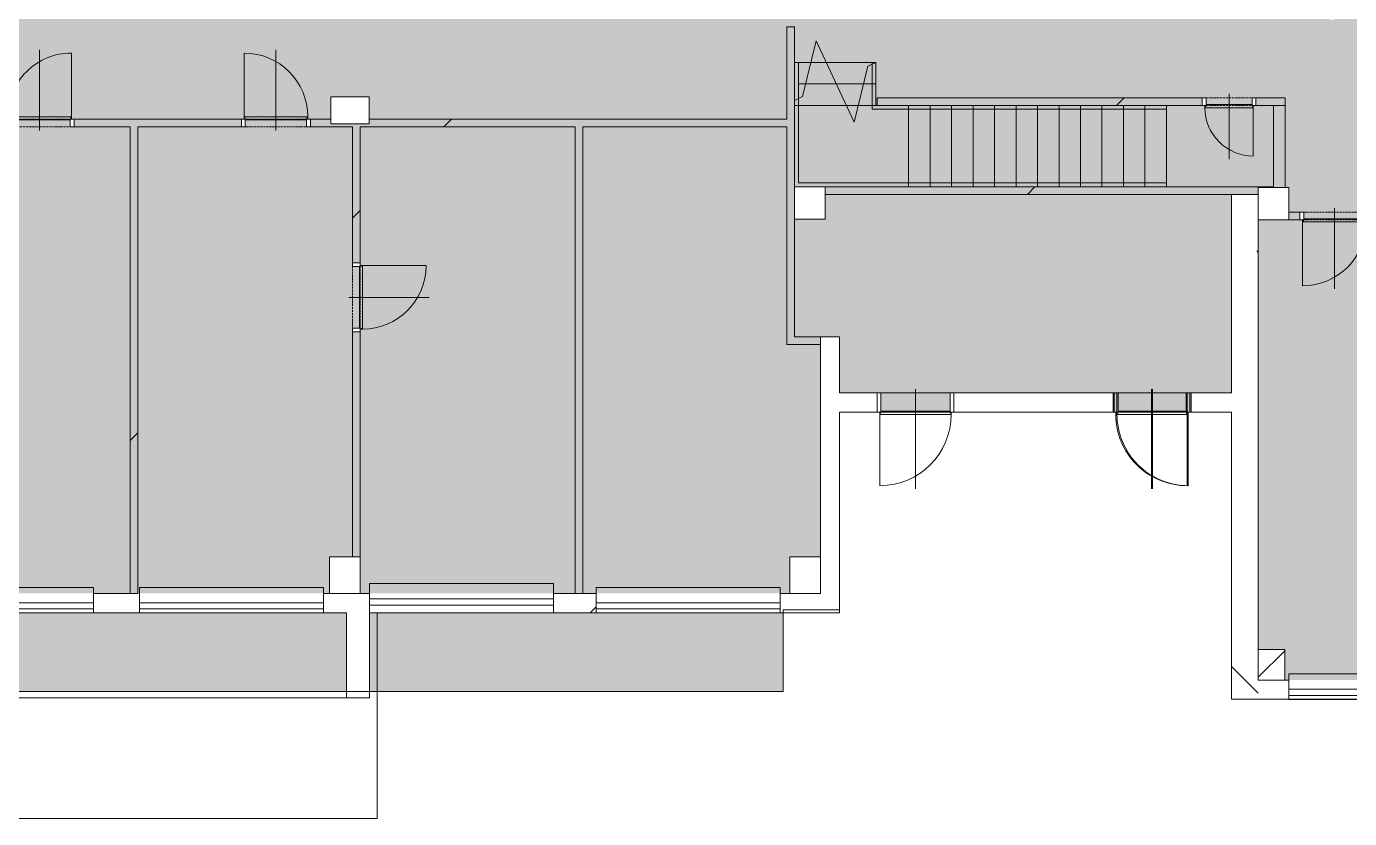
# Model space of a CAD drawing. Header units: millimetres. Extents: x -17526 to 472153, y -45352 to 20466.
# Drawn here: x 6900 to 24142, y -30617 to -20293 of the extents above; entities that cross this region are included whole.
import ezdxf

# ---------------------------------------------------------------- set-up
doc = ezdxf.new("R2010")
doc.units = ezdxf.units.MM
doc.linetypes.add('Čerchovaná se dvěma tečkami', pattern=[2.59, 1, -0.53, 0, -0.53, 0, -0.53])
for name, color, linetype, lineweight in [('A-DETL-GENF', 92, 'Continuous', 9), ('A-DETL-THIN', 151, 'Continuous', 9), ('A-DOOR', 31, 'Continuous', 9), ('A-DOOR-FRAM', 31, 'Continuous', 9), ('A-FLOR', 192, 'Continuous', 9), ('A-FLOR-HRAL', 11, 'Continuous', 9), ('A-GENM', 13, 'Continuous', 9), ('A-GLAZ', 151, 'Continuous', 9), ('A-WALL', 113, 'Continuous', 9), ('A-WALL-PATT', 111, 'Continuous', 9), ('S-COLS', 52, 'Continuous', 9), ('S-STRS', 31, 'Continuous', 9), ('S-STRS-MBND', 31, 'Continuous', 9)]:
    doc.layers.add(name, color=color, linetype=linetype, lineweight=lineweight)
pattern_1 = [(45, (0, 0), (-4242.64, 4242.64), [])]
pattern_2 = [(45, (0, 0), (-7184.2, 7184.2), []), (45, (2874, -3e-12), (-7184.2, 7184.2), []), (45, (8621, -7e-12), (-4310.5, 10058), [4064, -2032, 67.1, -1964.9])]
pattern_3 = [(45, (0, 0), (-7184.2, 7184.2), []), (45, (2874, 0), (-7184.2, 7184.2), []), (45, (8621, 0), (-4310.5, 10058), [4064, -2032, 67, -1965])]

# ---------------------------------------------------------------- blocks, each defined once
blk = doc.blocks.new('DVERE_1k_oblozka - DD03_01_800x1970_koupelna-1549495-Mapka _ závislý 3')
at = {"layer": 'A-DOOR'}
for p, q in [((-415, 47), (-415, 907)), ((0, -103), (0, 947)), ((-400, 47), (-450, 47)), ((-450, 47), (-450, -53)), ((415, 77), (-415, 77)), ((-415, 77), (-415, 62)), ((-415, 62), (-400, 62)), ((-400, -53), (-400, 47)), ((-400, 37), (400, 37)), ((305, 77), (-305, 77)), ((400, 62), (415, 62)), ((450, 47), (400, 47)), ((400, 47), (400, -53)), ((415, 62), (415, 77)), ((415, 77), (415, 47)), ((450, -53), (450, 47)), ((-450, -53), (-400, -53)), ((400, -53), (450, -53))]:
    blk.add_line(p, q, dxfattribs=at)
at = {"layer": 'A-DOOR', "linetype": 'Čerchovaná se dvěma tečkami'}
for p, q in [((-400, 47), (400, 47)), ((-400, -53), (400, -53))]:
    blk.add_line(p, q, dxfattribs=at)
at = {"layer": 'A-DOOR'}
blk.add_arc((-415, 77), 830, 360, 90, dxfattribs=at)
at = {"layer": 'A-DOOR-FRAM'}
for p, q in [((-400, 47), (-450, 47)), ((-400, -53), (-400, 47)), ((400, 47), (400, -53)), ((400, 47), (450, 47)), ((-450, -53), (-400, -53)), ((450, -53), (400, -53))]:
    blk.add_line(p, q, dxfattribs=at)
blk = doc.blocks.new('DVERE_1k_oblozka - DD03_01_800x1970_koupelna-1549491-Mapka _ závislý 3')
at = {"layer": 'A-DOOR'}
for p, q in [((-450, 53), (-400, 53)), ((-450, -47), (-450, 53)), ((-400, 53), (-400, -47)), ((0, 103), (0, -947)), ((400, 53), (450, 53)), ((400, -47), (400, 53)), ((450, 53), (450, -47)), ((-400, -47), (-450, -47)), ((-415, -47), (-415, -907)), ((-415, -62), (-400, -62)), ((-415, -77), (-415, -62)), ((415, -77), (-415, -77)), ((-400, -37), (400, -37)), ((305, -77), (-305, -77)), ((450, -47), (400, -47)), ((400, -62), (415, -62)), ((415, -77), (415, -47)), ((415, -62), (415, -77))]:
    blk.add_line(p, q, dxfattribs=at)
at = {"layer": 'A-DOOR', "linetype": 'Čerchovaná se dvěma tečkami'}
for p, q in [((-400, 53), (400, 53)), ((-400, -47), (400, -47))]:
    blk.add_line(p, q, dxfattribs=at)
at = {"layer": 'A-DOOR'}
blk.add_arc((-415, -77), 830, 270, 0, dxfattribs=at)
at = {"layer": 'A-DOOR-FRAM'}
for p, q in [((-450, 53), (-400, 53)), ((-400, 53), (-400, -47)), ((400, -47), (400, 53)), ((450, 53), (400, 53)), ((-400, -47), (-450, -47)), ((400, -47), (450, -47))]:
    blk.add_line(p, q, dxfattribs=at)
blk = doc.blocks.new('DVERE_1k_oblozka - DD03_01_800x1970_koupelna-1549498-Mapka _ závislý 3')
at = {"layer": 'A-DOOR'}
for p, q in [((-415, 47), (-415, 907)), ((0, -103), (0, 947)), ((-400, 47), (-450, 47)), ((-450, 47), (-450, -53)), ((415, 77), (-415, 77)), ((-415, 77), (-415, 62)), ((-415, 62), (-400, 62)), ((-400, -53), (-400, 47)), ((-400, 37), (400, 37)), ((305, 77), (-305, 77)), ((400, 62), (415, 62)), ((450, 47), (400, 47)), ((400, 47), (400, -53)), ((415, 62), (415, 77)), ((415, 77), (415, 47)), ((450, -53), (450, 47)), ((-450, -53), (-400, -53)), ((400, -53), (450, -53))]:
    blk.add_line(p, q, dxfattribs=at)
at = {"layer": 'A-DOOR', "linetype": 'Čerchovaná se dvěma tečkami'}
for p, q in [((-400, 47), (400, 47)), ((-400, -53), (400, -53))]:
    blk.add_line(p, q, dxfattribs=at)
at = {"layer": 'A-DOOR'}
blk.add_arc((-415, 77), 830, 360, 90, dxfattribs=at)
at = {"layer": 'A-DOOR-FRAM'}
for p, q in [((-400, 47), (-450, 47)), ((-400, -53), (-400, 47)), ((400, 47), (400, -53)), ((400, 47), (450, 47)), ((-450, -53), (-400, -53)), ((450, -53), (400, -53))]:
    blk.add_line(p, q, dxfattribs=at)
blk = doc.blocks.new('OKNO_2k_nadsvetlik - OKNO_2k_nadsvetlik 2400 x 1750-1972492-Mapka _ závislý 3')
at = {"layer": 'A-GLAZ'}
for p, q in [((-1200, 126), (1200, 126)), ((-1200, 75), (-1200, 126)), ((1200, 75), (-1200, 75)), ((-1200, 75), (1200, 75)), ((-1200, -5), (-1200, 75)), ((1200, 126), (1200, 75)), ((1200, 75), (1200, -5)), ((1200, -5), (-1200, -5))]:
    blk.add_line(p, q, dxfattribs=at)
blk = doc.blocks.new('parapet s nosem_vnitní - parapet s nosem_vnitní-1280305-Mapka _ závislý 3')
at = {"layer": 'A-GENM'}
for p, q in [((-1200, -190), (-1200, 0)), ((1200, 0), (1200, -190)), ((-1200, -190), (-1200, -200)), ((-1200, -200), (1200, -200)), ((-1200, -200), (1200, -200)), ((1200, -200), (1200, -190))]:
    blk.add_line(p, q, dxfattribs=at)
blk = doc.blocks.new('OKNO_2k_nadsvetlik - OKNO_2k_nadsvetlik 2400 x 1850-V42-Mapka _ závislý 3')
at = {"layer": 'A-GLAZ'}
for p, q in [((-1200, 126), (1200, 126)), ((-1200, 75), (-1200, 126)), ((1200, 75), (-1200, 75)), ((-1200, 75), (1200, 75)), ((-1200, -5), (-1200, 75)), ((1200, 126), (1200, 75)), ((1200, 75), (1200, -5)), ((1200, -5), (-1200, -5))]:
    blk.add_line(p, q, dxfattribs=at)
blk = doc.blocks.new('OKNO_2k_nadsvetlik - OKNO_2k_nadsvetlik 2400 x 1800-1972450-Mapka _ závislý 3')
at = {"layer": 'A-GLAZ', "color": 41}
for p, q in [((-1200, 126), (1200, 126)), ((-1200, 25), (-1200, 126)), ((1200, 25), (-1200, 25)), ((-1200, 25), (1200, 25)), ((-1200, -55), (-1200, 25)), ((1200, 126), (1200, 25)), ((1200, 25), (1200, -55)), ((1200, -55), (-1200, -55))]:
    blk.add_line(p, q, dxfattribs=at)
blk = doc.blocks.new('parapet s nosem_vnitní - parapet s nosem_vnitní-V24-Mapka _ závislý 3')
at = {"layer": 'A-GENM', "color": 41}
for p, q in [((-1200, -190), (-1200, 0)), ((1200, 0), (1200, -190)), ((-1200, -190), (-1200, -200)), ((-1200, -200), (1200, -200)), ((-1200, -200), (1200, -200)), ((1200, -200), (1200, -190))]:
    blk.add_line(p, q, dxfattribs=at)
blk = doc.blocks.new('OKNO_2k_nadsvetlik - OKNO_2k_nadsvetlik 2400 x 1800-2039437-Mapka _ závislý 3')
at = {"layer": 'A-GLAZ'}
for p, q in [((-1200, 126), (1200, 126)), ((-1200, 75), (-1200, 126)), ((1200, 75), (-1200, 75)), ((-1200, 75), (1200, 75)), ((-1200, -5), (-1200, 75)), ((1200, 126), (1200, 75)), ((1200, 75), (1200, -5)), ((1200, -5), (-1200, -5))]:
    blk.add_line(p, q, dxfattribs=at)
blk = doc.blocks.new('DVERE_1k_oblozka - DD03_01_800x1970_koupelna-1549492-Mapka _ závislý 3')
at = {"layer": 'A-DOOR'}
for p, q in [((-450, 53), (-400, 53)), ((-450, -47), (-450, 53)), ((-400, 53), (-400, -47)), ((0, 103), (0, -947)), ((400, 53), (450, 53)), ((400, -47), (400, 53)), ((450, 53), (450, -47)), ((-400, -47), (-450, -47)), ((-415, -47), (-415, -907)), ((-415, -62), (-400, -62)), ((-415, -77), (-415, -62)), ((415, -77), (-415, -77)), ((-400, -37), (400, -37)), ((305, -77), (-305, -77)), ((450, -47), (400, -47)), ((400, -62), (415, -62)), ((415, -77), (415, -47)), ((415, -62), (415, -77))]:
    blk.add_line(p, q, dxfattribs=at)
at = {"layer": 'A-DOOR', "linetype": 'Čerchovaná se dvěma tečkami'}
for p, q in [((-400, 53), (400, 53)), ((-400, -47), (400, -47))]:
    blk.add_line(p, q, dxfattribs=at)
at = {"layer": 'A-DOOR'}
blk.add_arc((-415, -77), 830, 270, 0, dxfattribs=at)
at = {"layer": 'A-DOOR-FRAM'}
for p, q in [((-450, 53), (-400, 53)), ((-400, 53), (-400, -47)), ((400, -47), (400, 53)), ((450, 53), (400, 53)), ((-400, -47), (-450, -47)), ((400, -47), (450, -47))]:
    blk.add_line(p, q, dxfattribs=at)
blk = doc.blocks.new('DVERE_1k_oblozka - DD03_01_600x1970_koupelna-1549500-Mapka _ závislý 3')
at = {"layer": 'A-DOOR'}
for p, q in [((-315, 47), (-315, 707)), ((0, -103), (0, 747)), ((-300, 47), (-350, 47)), ((-350, 47), (-350, -53)), ((315, 77), (-315, 77)), ((-315, 77), (-315, 62)), ((-315, 62), (-300, 62)), ((-300, -53), (-300, 47)), ((-300, 37), (300, 37)), ((205, 77), (-205, 77)), ((300, 62), (315, 62)), ((350, 47), (300, 47)), ((300, 47), (300, -53)), ((315, 62), (315, 77)), ((315, 77), (315, 47)), ((350, -53), (350, 47)), ((-350, -53), (-300, -53)), ((300, -53), (350, -53))]:
    blk.add_line(p, q, dxfattribs=at)
at = {"layer": 'A-DOOR', "linetype": 'Čerchovaná se dvěma tečkami'}
for p, q in [((-300, 47), (300, 47)), ((-300, -53), (300, -53))]:
    blk.add_line(p, q, dxfattribs=at)
at = {"layer": 'A-DOOR'}
blk.add_arc((-315, 77), 630, 360, 90, dxfattribs=at)
at = {"layer": 'A-DOOR-FRAM'}
for p, q in [((-300, 47), (-350, 47)), ((-300, -53), (-300, 47)), ((300, 47), (300, -53)), ((300, 47), (350, 47)), ((-350, -53), (-300, -53)), ((350, -53), (300, -53))]:
    blk.add_line(p, q, dxfattribs=at)
blk = doc.blocks.new('DVERE_1k_oblozka - DD03_01_900x1970-1570596-Mapka _ závislý 3')
at = {"layer": 'A-DOOR'}
for p, q in [((0, 178), (0, -1122)), ((-500, 128), (-450, 128)), ((-500, -122), (-500, 128)), ((-450, 128), (-450, -122)), ((450, 128), (500, 128)), ((450, -122), (450, 128)), ((500, 128), (500, -122)), ((-450, -122), (-500, -122)), ((-465, -122), (-465, -1082)), ((-465, -137), (-450, -137)), ((-465, -152), (-465, -137)), ((465, -152), (-465, -152)), ((-450, -112), (450, -112)), ((355, -152), (-355, -152)), ((500, -122), (450, -122)), ((450, -137), (465, -137)), ((465, -152), (465, -122)), ((465, -137), (465, -152))]:
    blk.add_line(p, q, dxfattribs=at)
at = {"layer": 'A-DOOR', "linetype": 'Čerchovaná se dvěma tečkami'}
for p, q in [((-450, 128), (450, 128)), ((-450, -122), (450, -122))]:
    blk.add_line(p, q, dxfattribs=at)
at = {"layer": 'A-DOOR'}
blk.add_arc((-465, -152), 930, 270, 0, dxfattribs=at)
at = {"layer": 'A-DOOR-FRAM'}
for p, q in [((-500, 128), (-450, 128)), ((-450, 128), (-450, -122)), ((450, -122), (450, 128)), ((500, 128), (450, 128)), ((-450, -122), (-500, -122)), ((450, -122), (500, -122))]:
    blk.add_line(p, q, dxfattribs=at)
blk = doc.blocks.new('DVERE_1k_oblozka - DD03_01_900x1970-1570682-Mapka _ závislý 3')
at = {"layer": 'A-DOOR'}
h = blk.add_hatch(color=41, dxfattribs=at)
h.paths.add_polyline_path([(450, 122), (450, -128), (500, -128), (500, 122)])
h.paths.add_polyline_path([(-450, 122), (-500, 122), (-500, -128), (-450, -128)])
at = {"layer": 'A-DOOR', "color": 41}
for p, q in [((-465, 122), (-465, 1082)), ((0, -178), (0, 1122)), ((-450, 122), (-500, 122)), ((-500, 122), (-500, -128)), ((-450, -128), (-450, 122)), ((355, 152), (-355, 152)), ((500, 122), (450, 122)), ((450, 122), (450, -128)), ((465, 152), (465, 122)), ((500, -128), (500, 122)), ((-500, -128), (-450, -128)), ((450, -128), (500, -128))]:
    blk.add_line(p, q, dxfattribs=at)
at = {"layer": 'A-DOOR', "color": 40}
for p, q in [((465, 152), (-465, 152)), ((-465, 152), (-465, 137)), ((-465, 137), (-450, 137)), ((-437, 112), (450, 112)), ((450, 137), (465, 137)), ((465, 137), (465, 152))]:
    blk.add_line(p, q, dxfattribs=at)
at = {"layer": 'A-DOOR', "color": 41, "linetype": 'Čerchovaná se dvěma tečkami'}
for p, q in [((-450, 122), (450, 122)), ((-450, -128), (450, -128))]:
    blk.add_line(p, q, dxfattribs=at)
at = {"layer": 'A-DOOR', "color": 41}
blk.add_arc((-465, 152), 930, 360, 90, dxfattribs=at)
at = {"layer": 'A-DOOR-FRAM', "color": 40}
for p, q in [((-450, 122), (-500, 122)), ((-450, -128), (-450, 122)), ((450, 122), (450, -128)), ((450, 122), (500, 122)), ((-500, -128), (-450, -128)), ((500, -128), (450, -128))]:
    blk.add_line(p, q, dxfattribs=at)
blk = doc.blocks.new('Typ horního madla - Horní madlo_Vnitřní_-1833894-Mapka _ závislý 3')
at = {"layer": 'A-FLOR-HRAL'}
for p, q in [((16960, -20763), (16910, -20763)), ((16910, -20763), (16910, -21257)), ((16960, -20763), (16960, -21233)), ((16910, -21257), (16960, -21233)), ((16910, -21257), (16910, -21323)), ((16910, -21323), (16910, -22382)), ((16960, -21233), (16960, -21323)), ((16960, -21323), (16960, -22332)), ((16910, -22382), (18116, -22382)), ((16960, -22332), (18116, -22332)), ((18116, -22332), (21756, -22332)), ((18116, -22382), (21756, -22382)), ((21756, -22332), (21756, -22382))]:
    blk.add_line(p, q, dxfattribs=at)
blk = doc.blocks.new('Typ horního madla - Horní madlo_Vnitřní_-1833909-Mapka _ závislý 3')
at = {"layer": 'A-FLOR-HRAL'}
for p, q in [((17969, -20763), (17919, -20763)), ((17919, -20786), (17969, -20763)), ((17919, -20763), (17919, -20786)), ((17919, -20786), (17919, -21248)), ((17969, -20763), (17969, -21248)), ((17969, -20763), (17969, -20763)), ((17919, -21248), (17919, -21373)), ((17919, -21373), (18116, -21373)), ((17969, -21248), (17969, -21323)), ((17969, -21323), (18116, -21323)), ((18116, -21323), (21756, -21323)), ((18116, -21373), (21756, -21373)), ((21756, -21323), (21756, -21373))]:
    blk.add_line(p, q, dxfattribs=at)
blk = doc.blocks.new('DVERE_1k_oblozka - DD03_01_900x1970-V105-Mapka _ závislý 3')
at = {"layer": 'A-DOOR'}
for p, q in [((-465, 122), (-465, 1082)), ((0, -178), (0, 1122)), ((-450, 122), (-500, 122)), ((-500, 122), (-500, -128)), ((465, 152), (-465, 152)), ((-465, 152), (-465, 137)), ((-465, 137), (-450, 137)), ((-450, -128), (-450, 122)), ((-450, 112), (437, 112)), ((355, 152), (-355, 152)), ((450, 137), (465, 137)), ((500, 122), (450, 122)), ((450, 122), (450, -128)), ((465, 137), (465, 152)), ((465, 152), (465, 122)), ((500, -128), (500, 122)), ((-500, -128), (-450, -128)), ((450, -128), (500, -128))]:
    blk.add_line(p, q, dxfattribs=at)
at = {"layer": 'A-DOOR', "linetype": 'Čerchovaná se dvěma tečkami'}
for p, q in [((-450, 122), (450, 122)), ((-450, -128), (450, -128))]:
    blk.add_line(p, q, dxfattribs=at)
at = {"layer": 'A-DOOR'}
blk.add_arc((-465, 152), 930, 360, 90, dxfattribs=at)
at = {"layer": 'A-DOOR-FRAM'}
for p, q in [((-450, 122), (-500, 122)), ((-450, -128), (-450, 122)), ((450, 122), (450, -128)), ((450, 122), (500, 122)), ((-500, -128), (-450, -128)), ((500, -128), (450, -128))]:
    blk.add_line(p, q, dxfattribs=at)
blk = doc.blocks.new('Betonový pravoúhlý sloup - 400 x 420mm-2270511-Mapka _ závislý 3')
at = {"layer": 'S-COLS'}
h = blk.add_hatch(dxfattribs=at)
h.set_pattern_fill('FP_97', color=256, style=0, pattern_type=2)
h.set_pattern_definition([(45, (-23152, 22603), (-7184.2, 7184.2), []), (45, (-20279, 22603), (-7184.2, 7184.2), []), (45, (-14531, 22603), (-4310.5, 10058), [4064, -2032, 67, -1965])])
h.paths.add_polyline_path([(-200, -210), (200, -210), (200, 210), (-200, 210)])
for p, q in [((200, 210), (-200, 210)), ((-200, 210), (-200, -210)), ((200, -210), (200, 210)), ((-200, -210), (200, -210))]:
    blk.add_line(p, q, dxfattribs=at)

msp = doc.modelspace()

# ---------------------------------------------------------------- hatches: boundary and pattern name
at = {"layer": 'A-DETL-GENF'}
h = msp.add_hatch(color=1, dxfattribs=at)
h.paths.add_polyline_path([(-1285, -28962), (-1285, -27934), (-1455, -27934), (-1455, -28962)])
h.paths.add_polyline_path([(7106, -28962), (11070, -28962), (11070, -27934), (4810, -27934), (4810, -27116), (4950, -27116), (4950, -26158), (-1205, -26158), (-1205, -27300), (-750, -27300), (-750, -27934), (-1035, -27934), (-1035, -28962), (2998, -28962)])
h.paths.add_polyline_path([(11370, -28962), (16759, -28962), (16759, -27934), (11370, -27934), (11370, -28339)])
h.paths.add_polyline_path([(45042, -17206), (45042, -17201), (44742, -17206)])
h.paths.add_polyline_path([(42034, -17206), (41225, -17206), (41225, -17626), (40825, -17626), (40825, -17206), (39080, -17206), (39080, -16586), (39480, -16586), (39480, -16956), (42112, -16956), (42112, -16556), (42512, -16556), (42494, -16984), (42354, -17201), (42034, -17201)])
h.paths.add_polyline_path([(42354, -17206), (42354, -17521), (42034, -17521), (42034, -17206), (42112, -17206)])
h.paths.add_polyline_path([(23536, -28813), (28849, -28813), (28849, -28418), (29249, -28418), (29249, -28813), (34843, -28813), (34843, -28515), (34943, -28515), (34943, -27157), (41264, -27157), (41264, -22766), (40849, -22766), (40849, -22732), (40759, -22732), (40759, -22382), (41264, -22366), (41264, -19232), (41514, -19255), (41514, -19830), (43604, -19830), (43604, -19580), (43654, -19580), (43654, -19830), (44454, -19830), (44454, -19580), (44504, -19580), (44504, -19830), (48737, -19830), (48737, -17206), (47790, -17206), (47790, -17501), (47490, -17501), (47490, -17206), (45042, -17206), (45042, -17501), (44742, -17501), (44742, -17206), (42357, -17201), (42512, -16956), (48087, -16956), (48087, -16584), (48487, -16584), (48487, -10920), (48087, -10920), (48087, -10523), (42500, -10564), (42500, -10951), (42083, -10952), (42080, -10564), (41929, -10561), (41928, -10385), (40828, -10392), (40828, -10572), (38759, -10577), (38758, -10406), (38708, -10392), (38708, -10372), (37058, -10372), (37058, -10418), (37008, -10418), (37009, -10598), (33487, -10622), (33487, -11022), (33087, -11022), (33087, -16631), (33507, -16631), (33507, -17172), (33087, -17172), (33087, -17585), (29279, -17585), (29279, -17935), (28779, -17935), (28779, -17585), (23610, -17585), (23610, -18005), (23210, -18005), (23210, -16843), (22810, -16830), (22810, -16443), (23210, -16443), (23210, -12506), (23536, -12487), (23560, -12481), (23560, -17335), (23625, -17335), (23625, -4241), (23560, -4241), (23560, -11626), (23460, -11606), (23210, -11606), (23210, -10846), (22875, -10846), (22875, -10446), (23210, -10446), (23210, -4686), (22875, -4686), (22875, -4286), (23210, -4286), (23210, -4241), (16803, -4241), (16803, -4286), (17128, -4286), (17128, -4686), (16803, -4686), (16803, -10446), (17128, -10446), (17128, -10846), (16803, -10846), (16803, -16143), (17227, -16143), (17227, -16843), (16827, -16843), (16827, -16443), (11232, -16443), (11213, -16843), (10832, -16843), (10832, -16443), (5257, -16443), (5257, -16143), (6093, -16140), (6093, -15478), (6433, -15478), (6433, -9908), (6023, -9908), (6023, -9358), (6433, -9358), (6433, -6966), (6003, -6966), (6003, -6451), (6433, -6451), (6433, -887), (5900, -887), (5900, -432), (448, -432), (448, -872), (13, -891), (13, -6443), (433, -6443), (433, -6963), (13, -6963), (13, -9340), (448, -9340), (448, -9908), (13, -9908), (13, -14352), (-342, -14358), (-342, -15447), (-318, -15452), (-317, -15452), (468, -15452), (468, -16130), (2761, -16130), (2761, -15402), (3216, -15402), (3216, -16140), (3306, -16143), (3306, -16430), (-790, -16430), (-790, -16830), (-1205, -16830), (-1205, -21265), (-790, -21265), (-790, -21665), (-1205, -21665), (-1186, -25858), (5250, -25858), (5250, -27684), (10850, -27684), (10850, -27207), (11250, -27207), (11250, -27684), (16846, -27684), (16846, -27207), (17246, -27207), (17246, -24339), (17496, -24339), (17496, -25069), (18036, -25069), (18036, -25319), (18936, -25319), (18936, -25069), (21126, -25069), (21126, -25319), (22011, -25319), (22026, -25069), (22602, -25069), (22602, -22483), (22952, -22483), (22952, -22393), (23352, -22393), (23352, -22813), (22952, -22813), (22952, -28413), (23297, -28413), (23297, -28813)])
h.paths.add_polyline_path([(31843, -24343), (31743, -24343), (31751, -24293), (31843, -24293)])
h.paths.add_polyline_path([(11250, -24274), (11150, -24274), (11150, -24224), (11250, -24224)])
h.paths.add_polyline_path([(31843, -23493), (31743, -23493), (31751, -23443), (31843, -23443)])
h.paths.add_polyline_path([(11150, -23424), (11150, -23374), (11250, -23374), (11250, -23424)])
h.paths.add_polyline_path([(23496, -22813), (23496, -22713), (23546, -22713), (23536, -22813)])
h.paths.add_polyline_path([(32763, -22813), (32763, -22713), (32813, -22713), (32813, -22813)])
h.paths.add_polyline_path([(31963, -22813), (31913, -22813), (31913, -22713), (31963, -22713)])
h.paths.add_polyline_path([(29543, -22813), (29543, -22713), (29593, -22713), (29593, -22813)])
h.paths.add_polyline_path([(27166, -22813), (27116, -22813), (27116, -22713), (27166, -22713)])
h.paths.add_polyline_path([(30393, -22813), (30393, -22713), (30443, -22713), (30443, -22813)])
h.paths.add_polyline_path([(24346, -22813), (24346, -22713), (24396, -22713), (24396, -22813)])
h.paths.add_polyline_path([(27966, -22813), (27966, -22713), (28016, -22713), (28016, -22813)])
h.paths.add_polyline_path([(17309, -22803), (16909, -22803), (16909, -22383), (17309, -22383)])
h.paths.add_polyline_path([(35188, -22732), (34688, -22732), (34688, -22382), (35188, -22382), (35188, -22532)])
h.paths.add_polyline_path([(34016, -22720), (33791, -22713), (33791, -22545), (34016, -22545)])
h.paths.add_polyline_path([(28779, -22713), (28779, -22363), (29279, -22363), (29279, -22713)])
h.paths.add_polyline_path([(35423, -22532), (35423, -22382), (35473, -22382), (35473, -22532)])
h.paths.add_polyline_path([(36323, -22532), (36273, -22532), (36273, -22382), (36323, -22382)])
h.paths.add_polyline_path([(1899, -22425), (1899, -22375), (1999, -22375), (1999, -22425)])
h.paths.add_polyline_path([(4950, -21665), (4810, -21665), (4810, -21265), (5250, -21265), (5250, -21665), (5150, -21665)])
h.paths.add_polyline_path([(10601, -21600), (10551, -21600), (10551, -21500), (10601, -21500), (10601, -21562)])
h.paths.add_polyline_path([(9751, -21600), (9701, -21600), (9701, -21500), (9751, -21500), (9751, -21562)])
h.paths.add_polyline_path([(6621, -21600), (6621, -21500), (6671, -21500), (6671, -21600)])
h.paths.add_polyline_path([(7521, -21600), (7471, -21600), (7471, -21500), (7521, -21500), (7521, -21562)])
h.paths.add_polyline_path([(1999, -21575), (1899, -21575), (1899, -21525), (1999, -21526)])
h.paths.add_polyline_path([(11150, -21562), (10868, -21562), (10868, -21212), (11368, -21212), (11363, -21562), (11250, -21562)])
h.paths.add_polyline_path([(3650, -21415), (3600, -21415), (3600, -21265), (3650, -21265)])
h.paths.add_polyline_path([(4500, -21415), (4450, -21415), (4450, -21265), (4500, -21265)])
h.paths.add_polyline_path([(22872, -21323), (22872, -21223), (22922, -21223), (22922, -21323)])
h.paths.add_polyline_path([(22222, -21323), (22222, -21223), (22272, -21223), (22272, -21323)])
h.paths.add_polyline_path([(3156, -20900), (3156, -20850), (3306, -20850), (3306, -20900)])
h.paths.add_polyline_path([(32005, -20879), (31955, -20879), (31955, -20729), (32005, -20729)])
h.paths.add_polyline_path([(31005, -20876), (31005, -20725), (31055, -20725), (31055, -20876), (31005, -20875)])
h.paths.add_polyline_path([(28114, -20864), (28064, -20864), (28064, -20714), (28114, -20714), (28114, -20864)])
h.paths.add_polyline_path([(27164, -20860), (27114, -20860), (27114, -20710), (27164, -20710), (27164, -20860)])
h.paths.add_polyline_path([(25946, -20705), (25646, -20704), (25646, -19936), (25946, -19936), (25946, -20036)])
h.paths.add_polyline_path([(24783, -20237), (24733, -20236), (24737, -20136), (24787, -20137), (24783, -20236)])
h.paths.add_polyline_path([(23934, -20208), (23884, -20206), (23887, -20106), (23937, -20108), (23934, -20206)])
h.paths.add_polyline_path([(3156, -20050), (3156, -20000), (3306, -20000), (3306, -20050)])
h.paths.add_polyline_path([(7770, -19675), (7769, -19525), (7819, -19525), (7820, -19675)])
h.paths.add_polyline_path([(8620, -19672), (8619, -19522), (8669, -19522), (8670, -19672)])
h.paths.add_polyline_path([(11986, -19659), (11986, -19509), (12035, -19509), (12035, -19659)])
h.paths.add_polyline_path([(12836, -19656), (12836, -19506), (12885, -19506), (12885, -19656)])
h.paths.add_polyline_path([(13535, -19543), (13535, -19143), (13835, -19143), (13835, -19543)])
h.paths.add_polyline_path([(20731, -19336), (20731, -19286), (20831, -19286), (20831, -19336)])
h.paths.add_polyline_path([(40954, -19232), (40904, -19232), (40904, -19132), (40954, -19132)])
h.paths.add_polyline_path([(40054, -19232), (40054, -19132), (40104, -19132), (40104, -19232)])
h.paths.add_polyline_path([(15335, -19013), (15285, -19013), (15285, -18913), (15335, -18913)])
h.paths.add_polyline_path([(17007, -19013), (17007, -18913), (17057, -18913), (17057, -19013)])
h.paths.add_polyline_path([(17907, -19013), (17857, -19013), (17857, -18913), (17907, -18913)])
h.paths.add_polyline_path([(16085, -19013), (16035, -19013), (16035, -18913), (16085, -18913)])
h.paths.add_polyline_path([(22426, -18846), (22376, -18846), (22376, -18746), (22426, -18746)])
h.paths.add_polyline_path([(23026, -18846), (23026, -18746), (23076, -18746), (23076, -18846)])
h.paths.add_polyline_path([(20831, -18686), (20731, -18686), (20731, -18636), (20831, -18636)])
h.paths.add_polyline_path([(21500, -18186), (21200, -18186), (21200, -16780), (21500, -16780), (21500, -18120)])
h.paths.add_polyline_path([(35054, -17972), (34805, -17972), (34805, -17272), (35215, -17272), (35215, -17972)])
h.paths.add_polyline_path([(33915, -17272), (33865, -17272), (33865, -17172), (33915, -17172)])
h.paths.add_polyline_path([(34715, -17272), (34715, -17172), (34765, -17172), (34765, -17272)])
h.paths.add_polyline_path([(47490, -17206), (47796, -17201), (47790, -17201), (47490, -17201)])
h.paths.add_polyline_path([(5172, -16843), (4822, -16843), (4822, -16143), (5172, -16143), (5172, -16443)])
h.paths.add_polyline_path([(-317, -16140), (-318, -16130), (-318, -16140)])
h.paths.add_polyline_path([(21857, -15762), (21857, -15712), (21957, -15712), (21957, -15762)])
h.paths.add_polyline_path([(19629, -15762), (19529, -15762), (19529, -15712), (19629, -15712)])
h.paths.add_polyline_path([(3216, -15385), (3216, -15385), (3216, -15335), (3316, -15335), (3316, -15385)])
h.paths.add_polyline_path([(19629, -15112), (19529, -15112), (19529, -15062), (19629, -15062)])
h.paths.add_polyline_path([(21957, -15112), (21857, -15112), (21857, -15062), (21957, -15062)])
h.paths.add_polyline_path([(19629, -14852), (19529, -14852), (19529, -14802), (19629, -14802)])
h.paths.add_polyline_path([(21957, -14750), (21857, -14750), (21857, -14700), (21957, -14713)])
h.paths.add_polyline_path([(3316, -14535), (3216, -14535), (3216, -14485), (3316, -14485)])
h.paths.add_polyline_path([(19629, -14202), (19529, -14202), (19529, -14152), (19629, -14152)])
h.paths.add_polyline_path([(21957, -14100), (21857, -14100), (21857, -14050), (21957, -14050)])
h.paths.add_polyline_path([(39080, -13752), (38930, -13752), (38930, -13702), (39080, -13702)])
h.paths.add_polyline_path([(38930, -12902), (38930, -12852), (39080, -12852), (39080, -12902)])
h.paths.add_polyline_path([(39200, -12690), (39200, -12590), (39249, -12589), (39249, -12689)])
h.paths.add_polyline_path([(39850, -12687), (39849, -12587), (39899, -12587), (39900, -12686)])
h.paths.add_polyline_path([(42414, -12047), (42413, -11997), (42513, -11997), (42500, -12046)])
h.paths.add_polyline_path([(20827, -11479), (20827, -11379), (20877, -11379), (20877, -11479)])
h.paths.add_polyline_path([(20027, -11479), (19977, -11479), (19977, -11379), (20027, -11379)])
h.paths.add_polyline_path([(42406, -11197), (42413, -11147), (42506, -11147), (42500, -11196), (42413, -11197)])
h.paths.add_polyline_path([(4613, -11177), (4613, -11127), (4713, -11127), (4713, -11177)])
h.paths.add_polyline_path([(39080, -10977), (39080, -10577), (39480, -10584), (39480, -10977)])
h.paths.add_polyline_path([(4613, -10327), (4610, -10327), (4613, -10277), (4710, -10277), (4710, -10327)])
h.paths.add_polyline_path([(4596, -6045), (4596, -5995), (4696, -5995), (4696, -6045)])
h.paths.add_polyline_path([(4593, -5195), (4593, -5145), (4693, -5145), (4693, -5195)])
h.paths.add_polyline_path([(4943, -3625), (4893, -3625), (4893, -3525), (4943, -3525)])
h.paths.add_polyline_path([(5793, -3625), (5743, -3625), (5743, -3525), (5793, -3525)])
at = {"layer": 'A-WALL-PATT'}
h = msp.add_hatch(dxfattribs=at)
h.set_pattern_fill('FP_4', color=256, style=0, pattern_type=2)
h.set_pattern_definition(pattern_1)
h.paths.add_polyline_path([(23302, -21323), (23302, -21223), (22922, -21223), (22922, -21323), (23152, -21323)])
h.paths.add_polyline_path([(22222, -21323), (22222, -21223), (17987, -21223), (17987, -21323), (19428, -21323)])
h = msp.add_hatch(dxfattribs=at)
h.set_pattern_fill('FP_4', color=256, style=0, pattern_type=2)
h.set_pattern_definition(pattern_1)
h.paths.add_polyline_path([(5250, -21600), (6621, -21600), (6621, -21500), (5250, -21500), (5250, -21526)])
h.paths.add_polyline_path([(14150, -21600), (16809, -21600), (16809, -21500), (11368, -21500), (11368, -21562), (10868, -21562), (10868, -21500), (10601, -21500), (10601, -21600), (14050, -21600)])
h.paths.add_polyline_path([(9701, -21600), (9701, -21500), (7521, -21500), (7521, -21600), (8350, -21600)])
h = msp.add_hatch(dxfattribs=at)
h.set_pattern_fill('FP_4', color=256, style=0, pattern_type=2)
h.set_pattern_definition(pattern_1)
h.paths.add_polyline_path([(8350, -27684), (8350, -21600), (8250, -21600), (8250, -27684)])
h = msp.add_hatch(dxfattribs=at)
h.set_pattern_fill('FP_4', color=256, style=0, pattern_type=2)
h.set_pattern_definition(pattern_1)
h.paths.add_polyline_path([(11213, -27207), (11250, -27207), (11250, -24274), (11150, -24274), (11150, -27207)])
h.paths.add_polyline_path([(11250, -23374), (11250, -21600), (11150, -21600), (11150, -23374)])
h = msp.add_hatch(dxfattribs=at)
h.set_pattern_fill('FP_4', color=256, style=0, pattern_type=2)
h.set_pattern_definition(pattern_1)
h.paths.add_polyline_path([(22952, -22483), (22952, -22393), (17309, -22383), (17309, -22483), (22602, -22483)])
h = msp.add_hatch(dxfattribs=at)
h.set_pattern_fill('FP_18', color=256, angle=45, style=0, pattern_type=2)
h.set_pattern_definition([(315, (22602.5, -28646), (5747, 5747), []), (270, (25294.6, -37804), (5747.4, -5747.4), [1016, -10478.7]), (315, (25295, -38820), (5747.4, 5747.4), [1016, -7112]), (360, (26013, -39538.6), (5747.4, 5747.4), [1016, -10478.7]), (45, (27029, -39538.6), (-5747.4, 5747.4), [1016, -7112]), (270, (27747.5, -37804), (5747.4, -5747.4), [1016, -10478.7]), (315, (27029, -37086), (5747.4, 5747.4), [1016, -7112]), (360, (26013, -37086), (5747.4, 5747.4), [1016, -10478.7]), (45, (25295, -37804), (-5747.4, 5747.4), [1016, -7112]), (315, (28676, -40467), (5747.4, 5747.4), [2032, -6096])])
h.paths.add_polyline_path([(22952, -29063), (22952, -22483), (22602, -22483), (22602, -29063)])
h = msp.add_hatch(dxfattribs=at)
h.set_pattern_fill('FP_4', color=256, style=0, pattern_type=2)
h.set_pattern_definition(pattern_1)
h.paths.add_polyline_path([(31913, -22813), (31913, -22713), (30443, -22713), (30443, -22813), (31843, -22813)])
h.paths.add_polyline_path([(23496, -22813), (23496, -22713), (23352, -22713), (23352, -22813)])
h.paths.add_polyline_path([(24396, -22813), (27116, -22813), (27116, -22713), (24396, -22713)])
h.paths.add_polyline_path([(32813, -22813), (34818, -22813), (34818, -22732), (32813, -22713)])
h.paths.add_polyline_path([(29543, -22813), (29543, -22713), (28016, -22713), (28016, -22813), (29279, -22813)])
h = msp.add_hatch(dxfattribs=at)
h.set_pattern_fill('FP_15', color=256, angle=45, style=0, pattern_type=2)
h.set_pattern_definition([(315, (17246.5, -28885), (5747, 5747), []), (270, (19938.6, -38043), (5747.4, -5747.4), [1016, -10478.7]), (315, (19939, -39059), (5747.4, 5747.4), [1016, -7112]), (360, (20657, -39777.6), (5747.4, 5747.4), [1016, -10478.7]), (45, (21673, -39778), (-5747.4, 5747.4), [1016, -7112]), (270, (22391.4, -38043), (5747.4, -5747.4), [1016, -10478.7]), (315, (21673, -37325), (5747.4, 5747.4), [1016, -7112]), (360, (20657, -37325), (5747.4, 5747.4), [1016, -10478.7]), (45, (19939, -38043), (-5747.4, 5747.4), [1016, -7112]), (315, (23320, -40706.5), (5747.4, 5747.4), [2032, -6096])])
h.paths.add_polyline_path([(17246, -27684), (17496, -27684), (17496, -24339), (17246, -24339), (17246, -26068)])
h = msp.add_hatch(dxfattribs=at)
h.set_pattern_fill('FP_39', color=256, angle=45, style=0, pattern_type=2)
h.set_pattern_definition([(45, (22923, -25319), (-5747, 5747), []), (360, (32081, -22627), (5747.4, 5747.4), [1016, -10478.7]), (45, (33097, -22627), (-5747.4, 5747.4), [1016, -7112]), (90, (33815.5, -21909), (-5747.4, 5747.4), [1016, -10478.7]), (135, (33815.5, -20893), (-5747.4, -5747.4), [1016, -7112]), (360, (32081, -20174.4), (5747.4, 5747.4), [1016, -10478.7]), (45, (31363, -20893), (-5747.4, 5747.4), [1016, -7112]), (90, (31362.7, -21909), (-5747.4, 5747.4), [1016, -10478.7]), (135, (32081, -22627), (-5747.4, -5747.4), [1016, -7112]), (45, (34744, -19245.5), (-5747.4, 5747.4), [2032, -6096])])
h.paths.add_polyline_path([(22076, -25319), (22602, -25319), (22602, -25069), (22076, -25069)])
h.paths.add_polyline_path([(17496, -25319), (17986, -25319), (17986, -25069), (17496, -25069)])
h.paths.add_polyline_path([(19428, -25319), (21061, -25319), (21061, -25069), (18986, -25069), (18986, -25319)])
h = msp.add_hatch(dxfattribs=at)
h.set_pattern_fill('FP_9', color=256, angle=45, style=0, pattern_type=2)
h.set_pattern_definition(pattern_2)
h.paths.add_polyline_path([(11250, -27684), (11250, -27207), (10850, -27207), (10850, -27684), (11213, -27684)])
h = msp.add_hatch(dxfattribs=at)
h.set_pattern_fill('FP_9', color=256, angle=45, style=0, pattern_type=2)
h.set_pattern_definition(pattern_2)
h.paths.add_polyline_path([(16846, -27684), (17246, -27684), (17246, -27207), (16846, -27207)])
h = msp.add_hatch(dxfattribs=at)
h.set_pattern_fill('FP_13', color=256, angle=45, style=0, pattern_type=2)
h.set_pattern_definition([(45, (14247, -27934), (-5747, 5747), []), (3e-13, (23404.6, -25241.7), (5747.4, 5747.4), [1016, -10478.7]), (45, (24421, -25242), (-5747.4, 5747.4), [1016, -7112]), (90, (25139, -24523), (-5747.4, 5747.4), [1016, -10478.7]), (135, (25139, -23507), (-5747.4, -5747.4), [1016, -7112]), (3e-13, (23404.6, -22789), (5747.4, 5747.4), [1016, -10478.7]), (45, (22686, -23507), (-5747.4, 5747.4), [1016, -7112]), (90, (22686, -24523), (-5747.4, 5747.4), [1016, -10478.7]), (135, (23405, -25242), (-5747.4, -5747.4), [1016, -7112]), (45, (26068, -21860), (-5747.4, 5747.4), [2032, -6096])])
h.paths.add_polyline_path([(11070, -27934), (11370, -27934), (11370, -27684), (10772, -27684), (10772, -27934), (10850, -27934)])
h.paths.add_polyline_path([(17496, -27934), (17496, -27684), (16724, -27684), (16724, -27934), (17246, -27934)])
h.paths.add_polyline_path([(5250, -27934), (5372, -27924), (5372, -27684), (5250, -27684), (5250, -27884)])
h.paths.add_polyline_path([(7772, -27934), (8372, -27934), (8350, -27684), (7772, -27684), (7772, -27884)])
h.paths.add_polyline_path([(14324, -27934), (14324, -27684), (13770, -27684), (13770, -27934), (14150, -27934)])
h = msp.add_hatch(dxfattribs=at)
h.set_pattern_fill('FP_55', color=256, angle=45, style=0, pattern_type=2)
h.set_pattern_definition([(135, (11369.6, -25614), (-5747, -5747), []), (90, (8677.4, -16456), (-5747.4, 5747.4), [1016, -10478.7]), (135, (8677.4, -15440), (-5747.4, -5747.4), [1016, -7112]), (180, (7959, -14722), (-5747.4, -5747.4), [1016, -10478.7]), (225, (6943, -14722), (5747.4, -5747.4), [1016, -7112]), (90, (6224.6, -16456), (-5747.4, 5747.4), [1016, -10478.7]), (135, (6943, -17175), (-5747.4, -5747.4), [1016, -7112]), (180, (7959, -17174.6), (-5747.4, -5747.4), [1016, -10478.7]), (225, (8677.4, -16456), (5747.4, -5747.4), [1016, -7112]), (135, (5296, -13793), (-5747.4, -5747.4), [2032, -6096])])
h.paths.add_polyline_path([(11370, -29042), (11370, -27934), (11070, -27934), (11070, -29042), (11213, -29042)])
h = msp.add_hatch(dxfattribs=at)
h.set_pattern_fill('FP_43', color=256, angle=45, style=0, pattern_type=2)
h.set_pattern_definition([(45, (0, 0), (-7184.2, 7184.2), []), (45, (2874, -3e-12), (-7184.2, 7184.2), []), (45, (8621, -8e-12), (-4310.5, 10058), [4064, -2032, 67.1, -1964.9])])
h.paths.add_polyline_path([(22952, -28413), (22952, -28813), (23297, -28813), (23297, -28413)])
h = msp.add_hatch(dxfattribs=at)
h.set_pattern_fill('FP_42', color=256, angle=45, style=0, pattern_type=2)
h.set_pattern_definition([(45, (31771.6, -29062.5), (-5747, 5747), []), (360, (40929.5, -26370.4), (5747.4, 5747.4), [1016, -10478.7]), (45, (41945.5, -26370), (-5747.4, 5747.4), [1016, -7112]), (90, (42664, -25652), (-5747.4, 5747.4), [1016, -10478.7]), (135, (42664, -24636), (-5747.4, -5747.4), [1016, -7112]), (360, (40929.5, -23917.5), (5747.4, 5747.4), [1016, -10478.7]), (45, (40211, -24636), (-5747.4, 5747.4), [1016, -7112]), (90, (40211, -25652), (-5747.4, 5747.4), [1016, -10478.7]), (135, (40929.5, -26370), (-5747.4, -5747.4), [1016, -7112]), (45, (43593, -22989), (-5747.4, 5747.4), [2032, -6096])])
h.paths.add_polyline_path([(34843, -29063), (34843, -28813), (34679, -28813), (34679, -29063)])
h.paths.add_polyline_path([(29004, -29063), (29279, -29063), (29279, -28813), (28739, -28813), (28739, -29063), (28849, -29063)])
h.paths.add_polyline_path([(23349, -29063), (23349, -28813), (22952, -28813), (22952, -29063), (23297, -29063)])
h.paths.add_polyline_path([(31679, -29063), (32279, -29063), (32279, -28813), (31679, -28827), (31679, -29013)])
h.paths.add_polyline_path([(25749, -29063), (26339, -29063), (26339, -28813), (25749, -28813), (25749, -29013)])
at = {"layer": 'S-COLS'}
h = msp.add_hatch(dxfattribs=at)
h.set_pattern_fill('FP_61', color=256, style=0, pattern_type=2)
h.set_pattern_definition(pattern_3)
h.paths.add_polyline_path([(11368, -21562), (11368, -21212), (10868, -21212), (10868, -21562)])
h = msp.add_hatch(dxfattribs=at)
h.set_pattern_fill('FP_61', color=256, style=0, pattern_type=2)
h.set_pattern_definition(pattern_3)
h.paths.add_polyline_path([(16909, -22803), (17309, -22803), (17309, -22383), (16909, -22383)])

# ---------------------------------------------------------------- linework, layer by layer
at = {"layer": 'A-DETL-THIN'}
for p, q in [((17496, -27897), (17496, -25319)), ((17496, -25319), (22602, -25319)), ((22602, -25319), (22602, -29063)), ((16759, -28962), (16759, -27897)), ((16759, -27897), (17496, -27897)), ((-1455, -28962), (16759, -28962)), ((22602, -29063), (35193, -29063))]:
    msp.add_line(p, q, dxfattribs=at)
at = {"layer": 'A-FLOR'}
for p, q in [((11470, -27935), (11470, -30617)), ((-1035, -29042), (11070, -29042)), ((11470, -30617), (-1385, -30617))]:
    msp.add_line(p, q, dxfattribs=at)
at = {"layer": 'A-WALL'}
for p, q in [((16909, -20299), (16809, -20299)), ((16809, -20299), (16809, -21500)), ((16909, -21043), (16909, -20299)), ((16909, -24339), (16909, -21257)), ((22222, -21223), (17987, -21223)), ((17987, -21223), (17987, -21323)), ((17987, -21323), (22222, -21323)), ((23302, -21223), (22922, -21223)), ((22922, -21323), (23302, -21323)), ((23152, -21323), (23152, -22393)), ((23302, -22393), (23302, -21223)), ((9701, -21500), (7521, -21500)), ((10868, -21500), (10601, -21500)), ((10868, -21562), (10868, -21500)), ((16809, -21500), (11368, -21500)), ((11368, -21500), (11368, -21562)), ((7521, -21600), (8250, -21600)), ((8250, -21600), (8250, -27684)), ((8350, -27684), (8350, -21600)), ((8350, -21600), (9701, -21600)), ((10601, -21600), (11150, -21600)), ((11368, -21562), (10868, -21562)), ((11150, -21600), (11150, -23374)), ((11250, -21600), (14050, -21600)), ((11250, -23374), (11250, -21600)), ((14050, -21600), (14050, -27684)), ((14150, -21600), (16809, -21600)), ((14150, -27684), (14150, -21600)), ((16809, -21600), (16809, -24439)), ((23152, -22383), (17309, -22383)), ((17309, -22383), (17309, -22483)), ((17309, -22483), (22952, -22483)), ((22602, -22483), (22602, -25069)), ((23496, -22713), (23352, -22713)), ((22952, -28813), (22952, -22813)), ((23352, -22813), (23496, -22813)), ((11150, -24274), (11150, -27207)), ((11250, -27684), (11250, -24274)), ((16809, -24439), (17246, -24439)), ((17496, -24339), (16909, -24339)), ((17246, -27684), (17246, -24339)), ((17496, -25069), (17496, -24339)), ((17986, -25069), (17496, -25069)), ((18036, -25069), (18936, -25069)), ((21061, -25069), (18986, -25069)), ((21126, -25069), (22011, -25069)), ((22602, -25069), (22076, -25069)), ((17496, -27934), (17496, -25319)), ((17496, -25319), (17986, -25319)), ((18986, -25319), (21061, -25319)), ((22076, -25319), (22602, -25319)), ((22602, -25319), (22602, -29063)), ((10850, -27207), (10850, -27684)), ((11250, -27207), (10850, -27207)), ((17246, -27207), (16846, -27207)), ((16846, -27207), (16846, -27684)), ((8350, -27684), (7772, -27684)), ((10772, -27684), (11370, -27684)), ((14324, -27684), (13770, -27684)), ((16724, -27684), (17246, -27684)), ((7772, -27934), (8372, -27934)), ((10772, -27934), (11070, -27934)), ((11070, -27934), (11070, -29042)), ((11370, -29042), (11370, -27935)), ((13770, -27934), (14324, -27934)), ((16724, -27934), (17496, -27934)), ((23297, -28413), (22952, -28413)), ((23297, -28813), (23297, -28413)), ((22952, -28813), (23349, -28813)), ((11070, -29042), (11370, -29042)), ((22602, -29063), (23349, -29063))]:
    msp.add_line(p, q, dxfattribs=at)
at = {"layer": 'S-COLS'}
for p, q in [((11368, -21212), (10868, -21212)), ((10868, -21212), (10868, -21500)), ((11368, -21500), (11368, -21212)), ((10868, -21500), (10868, -21562)), ((11368, -21562), (11368, -21500)), ((10868, -21562), (11368, -21562)), ((17309, -22383), (16909, -22383)), ((16909, -22383), (16909, -22803)), ((17309, -22803), (17309, -22383)), ((16909, -22803), (17309, -22803))]:
    msp.add_line(p, q, dxfattribs=at)
at = {"layer": 'S-STRS'}
for p, q in [((17123, -20763), (16960, -20763)), ((17123, -20763), (16960, -20763)), ((17969, -20763), (17324, -20763)), ((17969, -20763), (17324, -20763)), ((16909, -21043), (16909, -21257)), ((17055, -21043), (16960, -21043)), ((17055, -21043), (16960, -21043)), ((17807, -21043), (17455, -21043)), ((17807, -21043), (17455, -21043)), ((17739, -21323), (17585, -21323)), ((17739, -21323), (17585, -21323))]:
    msp.add_line(p, q, dxfattribs=at)
at = {"layer": 'S-STRS-MBND'}
for p, q in [((17015, -21207), (17192, -20480)), ((17192, -20480), (17686, -21540)), ((17324, -20763), (17123, -20763)), ((17324, -20763), (17123, -20763)), ((17686, -21540), (17863, -20812)), ((17863, -20812), (17969, -20763)), ((17969, -20763), (17969, -21323)), ((16960, -21233), (17015, -21207)), ((17455, -21043), (17055, -21043)), ((17455, -21043), (17055, -21043)), ((17969, -21043), (17807, -21043)), ((17969, -21043), (17807, -21043)), ((16909, -21257), (16909, -21323)), ((16909, -21323), (16909, -22383)), ((17585, -21323), (16909, -21323)), ((17585, -21323), (16909, -21323)), ((17969, -21323), (17739, -21323)), ((17969, -21323), (17739, -21323)), ((18396, -21323), (17969, -21323)), ((18396, -21323), (18396, -22383)), ((18396, -21323), (21756, -21323)), ((18396, -21323), (18396, -22383)), ((18676, -21323), (18676, -22383)), ((18676, -21323), (18676, -22383)), ((18956, -21323), (18956, -22383)), ((18956, -21323), (18956, -22383)), ((19236, -21323), (19236, -22383)), ((19236, -21323), (19236, -22383)), ((19516, -21323), (19516, -22383)), ((19516, -21323), (19516, -22383)), ((19796, -21323), (19796, -22383)), ((19796, -21323), (19796, -22383)), ((20076, -21323), (20076, -22383)), ((20076, -21323), (20076, -22383)), ((20356, -21323), (20356, -22383)), ((20356, -21323), (20356, -22383)), ((20636, -21323), (20636, -22383)), ((20636, -21323), (20636, -22383)), ((20916, -21323), (20916, -22383)), ((20916, -21323), (20916, -22383)), ((21196, -21323), (21196, -22383)), ((21196, -21323), (21196, -22383)), ((21476, -21323), (21476, -22383)), ((21476, -21323), (21476, -22383)), ((21756, -21323), (21756, -22383)), ((16909, -22383), (18396, -22383)), ((18396, -22383), (21756, -22383))]:
    msp.add_line(p, q, dxfattribs=at)

# ---------------------------------------------------------------- block references
at = {"layer": 'A-DOOR'}
for name, p, rotation in [('DVERE_1k_oblozka - DD03_01_800x1970_koupelna-1549491-Mapka _ závislý 3', (7071, -21547), 180), ('DVERE_1k_oblozka - DD03_01_600x1970_koupelna-1549500-Mapka _ závislý 3', (22572, -21275), 180), ('DVERE_1k_oblozka - DD03_01_800x1970_koupelna-1549498-Mapka _ závislý 3', (11202, -23824), 269.9999999999999), ('DVERE_1k_oblozka - DD03_01_900x1970-V105-Mapka _ závislý 3', (21561, -25197), 180)]:
    msp.add_blockref(name, p, dxfattribs=dict(at, rotation=rotation))
for name, p in [('DVERE_1k_oblozka - DD03_01_800x1970_koupelna-1549495-Mapka _ závislý 3', (10151, -21547)), ('DVERE_1k_oblozka - DD03_01_800x1970_koupelna-1549492-Mapka _ závislý 3', (23946, -22765)), ('DVERE_1k_oblozka - DD03_01_900x1970-1570596-Mapka _ závislý 3', (18486, -25197))]:
    msp.add_blockref(name, p, dxfattribs=at)
at = {"layer": 'A-DOOR', "color": 41, "rotation": 180}
msp.add_blockref('DVERE_1k_oblozka - DD03_01_900x1970-1570682-Mapka _ závislý 3', (21576, -25197), dxfattribs=at)
at = {"layer": 'A-FLOR-HRAL'}
for name in ['Typ horního madla - Horní madlo_Vnitřní_-1833894-Mapka _ závislý 3', 'Typ horního madla - Horní madlo_Vnitřní_-1833909-Mapka _ závislý 3']:
    msp.add_blockref(name, (0, 0), dxfattribs=at)
at = {"layer": 'A-GENM', "color": 41, "rotation": 180}
msp.add_blockref('parapet s nosem_vnitní - parapet s nosem_vnitní-V24-Mapka _ závislý 3', (12570, -27754), dxfattribs=at)
at = {"layer": 'A-GENM', "rotation": 180}
for p in [(6572, -27804), (9572, -27804), (15524, -27804), (24549, -28933)]:
    msp.add_blockref('parapet s nosem_vnitní - parapet s nosem_vnitní-1280305-Mapka _ závislý 3', p, dxfattribs=at)
at = {"layer": 'A-GLAZ', "color": 41, "rotation": 180}
msp.add_blockref('OKNO_2k_nadsvetlik - OKNO_2k_nadsvetlik 2400 x 1800-1972450-Mapka _ závislý 3', (12570, -27809), dxfattribs=at)
at = {"layer": 'A-GLAZ', "rotation": 180}
for name, p in [('OKNO_2k_nadsvetlik - OKNO_2k_nadsvetlik 2400 x 1850-V42-Mapka _ závislý 3', (6572, -27809)), ('OKNO_2k_nadsvetlik - OKNO_2k_nadsvetlik 2400 x 1850-V42-Mapka _ závislý 3', (9572, -27809)), ('OKNO_2k_nadsvetlik - OKNO_2k_nadsvetlik 2400 x 1800-2039437-Mapka _ závislý 3', (15524, -27809)), ('OKNO_2k_nadsvetlik - OKNO_2k_nadsvetlik 2400 x 1750-1972492-Mapka _ závislý 3', (24549, -28938))]:
    msp.add_blockref(name, p, dxfattribs=at)
at = {"layer": 'S-COLS'}
msp.add_blockref('Betonový pravoúhlý sloup - 400 x 420mm-2270511-Mapka _ závislý 3', (23152, -22603), dxfattribs=at)

doc.saveas('drawing.dxf')
